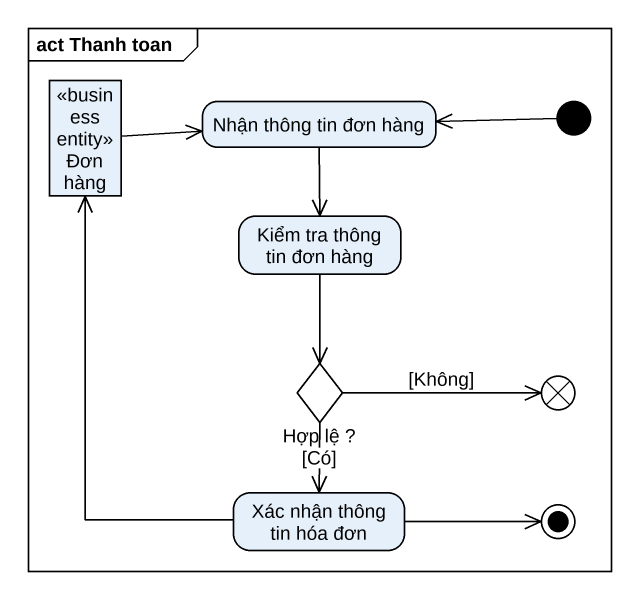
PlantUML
@startuml
mainframe act Thanh toan
hide empty description
state "Đơn hàng" as Đơn_hàng <<business entity>>
state "Nhận thông tin đơn hàng" as Nhận_thông_tin_đơn_hàng
state "Kiểm tra thông tin đơn hàng" as Kiểm_tra_thông_tin_đơn_hàng
state "Hợp lệ ?" as Hợp_lệ <<choice>>
state flowfinal1 <<end>>
state "Xác nhận thông tin hóa đơn" as Xác_nhận_thông_tin_hóa_đơn
[*] -left-> Nhận_thông_tin_đơn_hàng
Đơn_hàng -right-> Nhận_thông_tin_đơn_hàng
Nhận_thông_tin_đơn_hàng --> Kiểm_tra_thông_tin_đơn_hàng
Kiểm_tra_thông_tin_đơn_hàng --> Hợp_lệ
Hợp_lệ -right-> flowfinal1 : [Không]
Hợp_lệ --> Xác_nhận_thông_tin_hóa_đơn : [Có]
Xác_nhận_thông_tin_hóa_đơn -up-> Đơn_hàng
Xác_nhận_thông_tin_hóa_đơn -right-> [*]
@enduml
